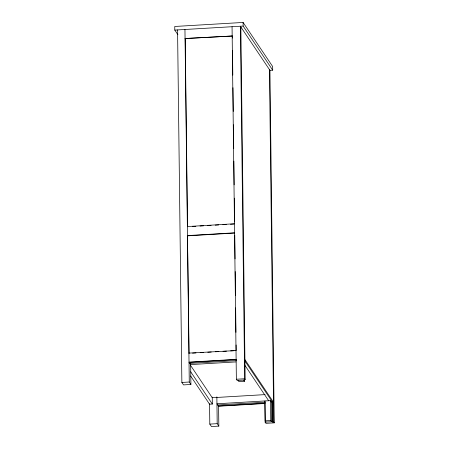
<?xml version="1.0" encoding="UTF-8"?>
<svg xmlns="http://www.w3.org/2000/svg" width="449" height="449" viewBox="0 0 449 449"><rect width="100%" height="100%" fill="white"/><g stroke="black" fill="none" stroke-linecap="round" stroke-linejoin="round"><path stroke-width="0.67" d="M269.922 70.325L272.711 70.162L272.666 66.547L243.094 22.45L174.751 26.474L174.796 30.089L177.911 34.73M174.796 30.089L243.139 26.064L272.711 70.162M232.329 36.004L185.067 38.53L232.329 36.004L232.358 38.098M234.462 223.77L187.362 226.549L187.525 226.79L185.229 38.777M192.374 226.504L195.837 226.302M199.996 226.055L203.459 225.853M207.612 225.606L211.075 225.404M215.234 225.157L218.697 224.955M222.856 224.708L226.318 224.506M230.472 224.264L233.935 224.057M234.574 232.812L187.474 235.585L189.074 353.341M187.637 235.832L234.737 233.053M188.911 353.094L236.174 350.568L236.107 344.972M192.537 353.133L196 352.931M200.159 352.684L203.622 352.482M207.775 352.241L211.238 352.033M215.397 351.791L218.859 351.584M223.013 351.343L226.476 351.135M230.634 350.894L234.097 350.686M189.186 362.377L236.286 359.604L236.118 359.357L189.018 362.135L190.662 364.582L236.09 361.905M189.843 363.359L236.668 360.603M181.873 382.453L189.265 382.02L190.904 384.467L183.518 384.905L181.873 382.453L177.568 29.926M236.365 379.248L244.677 378.754L245.165 379.489L244.245 379.545L244.57 380.034L237.184 380.471L236.365 379.248L232.054 26.721M244.452 379.944L244.469 381.313L238.93 381.639L238.11 380.415M265.112 394.609L212.254 397.724L190.606 365.447M212.248 397.096L212.332 404.049L209.56 404.212L190.617 375.97M270.517 400.626L270.758 420.511L271.578 421.734L271.336 401.849L270.517 400.626L216.951 403.78L218.59 406.227L265 403.494M217.771 405.004L265.297 402.203M270.876 401.877L272.257 401.793M218.427 405.986L264.837 403.253M209.806 424.103L217.193 423.665L218.837 426.112L211.445 426.55L209.806 424.103L209.554 403.774M264.972 400.951L265.219 420.836L270.758 420.511M265.112 422.116L272.504 421.678L272.829 422.172L273.755 422.116L274.249 422.851L265.937 423.34L265.112 422.116L264.865 401.793M244.924 359.604L273.514 402.231L272.588 402.287L244.772 360.811M245.053 365.52L268.715 400.8M243.65 380.09L244.469 381.313M265.219 420.836L266.038 422.06M190.685 371.772L212.332 404.049M274.249 422.851L269.939 70.325L240.367 26.227L244.677 378.754M269.445 69.589L273.755 422.116M272.582 401.844L272.829 422.172M272.257 401.355L272.504 421.678M243.094 22.45L243.139 26.064M240.86 26.962L245.165 379.489M232.509 50.681L232.807 75.146M232.964 87.723L233.256 111.487M233.413 124.766L233.704 148.529M233.862 161.112L234.148 184.876M234.311 198.155L234.603 221.918M234.765 235.153L235.057 258.938M235.209 271.527L235.501 295.307M235.652 307.896L235.95 332.378M218.584 405.789L218.837 426.112M216.867 396.826L217.193 423.665M190.657 364.145L190.904 384.467M184.954 29.494L189.265 382.02"/></g></svg>
